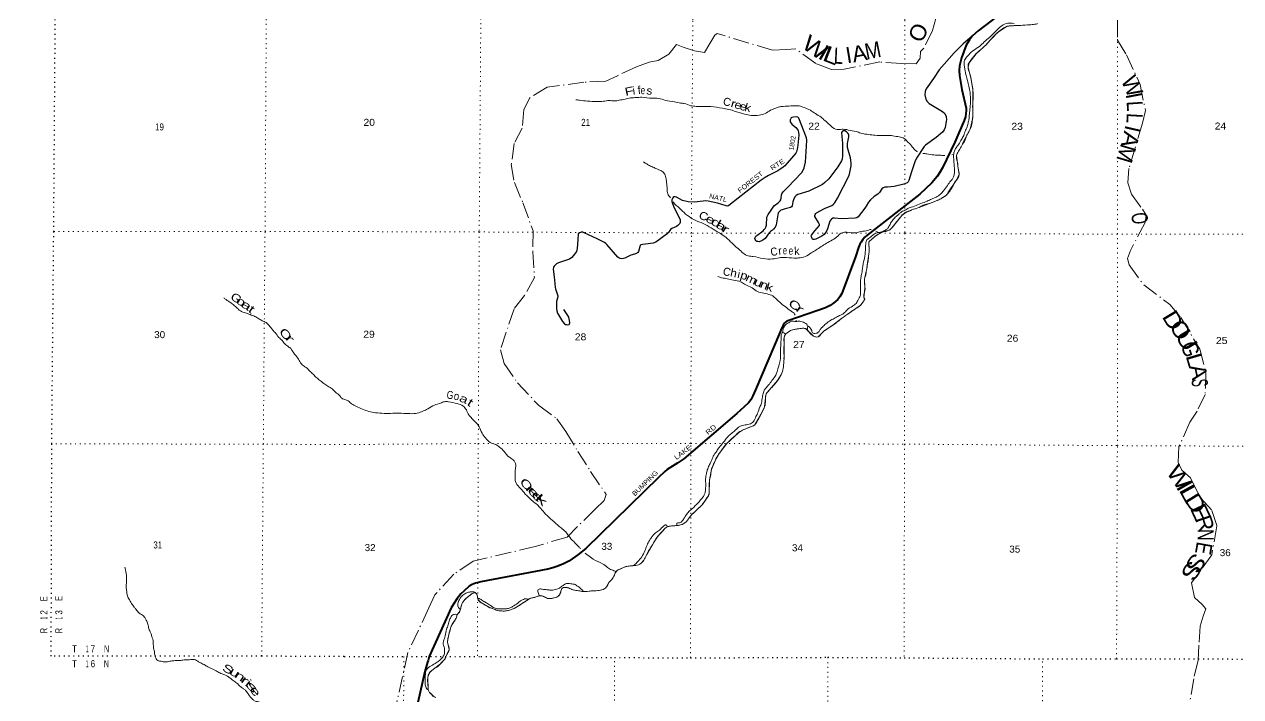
# Model space of a CAD drawing. Header units: feet. Extents: x -252658 to 9, y -366365 to -181930.
# Drawn here: x -70742 to -40356, y -216594 to -199796 of the extents above; entities that cross this region are included whole.
import ezdxf
from ezdxf.enums import TextEntityAlignment as Align

# ---------------------------------------------------------------- set-up
doc = ezdxf.new("R2010")
doc.units = ezdxf.units.FT
doc.header["$LTSCALE"] = 80
doc.linetypes.add('DOT_DASHED', pattern=[7.7, 5, -1.2, 0.3, -1.2])
doc.linetypes.add('DOTTED', pattern=[1.5, 0.3, -1.2])
for name, color, linetype, lineweight in [('26', 7, 'Continuous', 40), ('29', 7, 'Continuous', 25), ('39', 7, 'Continuous', 13), ('44', 7, 'DOT_DASHED', 13), ('6', 7, 'DOTTED', 25), ('7', 7, 'DOTTED', 13)]:
    doc.layers.add(name, color=color, linetype=linetype, lineweight=lineweight)
for name, color, linetype in [('27', 7, 'Continuous'), ('30', 7, 'Continuous'), ('41', 7, 'Continuous')]:
    doc.layers.add(name, color=color, linetype=linetype)

msp = doc.modelspace()

# ---------------------------------------------------------------- linework, layer by layer
at = {"layer": '26'}
for points in [[(-45302.83, -198717.65), (-46915.79, -199959), (-47057.26, -200083.8), (-47133.77, -200185.83), (-47216.6, -200316.7), (-47333.63, -200634.19), (-47377.9, -200835.8), (-47386.62, -200953.58), (-47378.79, -201078.41), (-47321.28, -201422.29), (-47217.86, -201890.89), (-47214.42, -201954.71), (-47219.87, -202027.78), (-47234.03, -202107.39), (-47262.72, -202202.43), (-47492.87, -202740.83), (-47801.87, -203382.25), (-47862.05, -203484.07), (-47941.38, -203595.99), (-48069.52, -203753.11), (-48367.41, -204040.1), (-49683.02, -205063.88), (-49741.59, -205117.39), (-49792.01, -205170.75), (-49839.96, -205238.36), (-49866.12, -205286.35), (-49900.82, -205372.45), (-49977.66, -205607.53), (-50320.61, -206519.77), (-50367.47, -206602.04), (-50418.7, -206670.27), (-50516.44, -206756.59), (-50609.43, -206824.04), (-50657.38, -206850.21), (-50725.6, -206880.88), (-51403.04, -207111.65)], [(-51403.04, -207111.65), (-51690.6, -207216.64), (-51725.47, -207238.45), (-51752.72, -207261.35), (-51787.59, -207309.34), (-51835.55, -207414.03), (-51859.72, -207476.07), (-52473.48, -208928.57), (-52543.98, -209078.22), (-52594.54, -209179.67), (-52652.97, -209257.07), (-52759.63, -209356.31), (-52938.74, -209516.84), (-54266.86, -210652.51), (-54420.76, -210755.49), (-54618.84, -210875.07), (-54686.69, -210921.26), (-54745.58, -210969.35), (-54898.56, -211119.87), (-56718.15, -212892.01), (-56916.61, -213052.21), (-56968.92, -213091.47), (-57138.95, -213204.89), (-57289.36, -213281.22), (-57438.19, -213341.14), (-57537.85, -213377.19), (-57661.28, -213407.11), (-59338.35, -213721.81), (-59469.75, -213759.92), (-59551.96, -213791.6), (-59630.44, -213835.22), (-59765.43, -213954.43), (-59835.34, -214022.8), (-59930.54, -214139.11), (-60079.69, -214376.09), (-60626.64, -215589.46), (-60657.11, -215686.99), (-60670.19, -215730.61), (-60735.93, -215969.25), (-61439.63, -219066.11)]]:
    msp.add_lwpolyline(points, dxfattribs=at)
at = {"layer": '29'}
for points in [[(-47057.26, -200083.8), (-47289.48, -200286.96), (-47511.18, -200512.44), (-47886.14, -200935.65), (-48031.61, -201147.53), (-48216.91, -201409.06), (-48220.18, -201427.4), (-48238.06, -201472.58), (-48248.64, -201553.74), (-48220.43, -201666.65), (-48188.7, -201723.11), (-48139.71, -201777.31), (-47802.73, -201978.31), (-47747.91, -202026.57), (-47716.55, -202095.34), (-47709.12, -202185.36), (-47710.88, -202218.89), (-47725.44, -202275.99), (-47737.33, -202372.38), (-47762.01, -202432.36), (-47804.87, -202488.31), (-47961.05, -202619.81), (-48225.73, -202811.69), (-48262.91, -202850.74), (-48458.46, -203136.33), (-48497.07, -203228.7), (-48583.17, -203483.14), (-48646.69, -203701.58), (-48662.99, -203729.13), (-48691.2, -203757.36), (-48772.19, -203791.11), (-49013.2, -203845.75), (-49179.58, -203866.71)], [(-52085.34, -204442.15), (-52037.16, -204363.98), (-51998.89, -204323.71), (-51907.3, -204252.39), (-51861.36, -204203.73), (-51847.26, -204179.03), (-51835.48, -204140.42), (-51830.51, -204058.18), (-51821.68, -204028.07), (-51788.19, -203980.55), (-51679.18, -203876.41), (-51316.96, -203499.29), (-51283.05, -203441.56), (-51258.36, -203381.57), (-51228.79, -203240.85), (-51200.37, -202839.45), (-51194.89, -202693.48), (-51205.01, -202628.59), (-51391.31, -202139.44), (-51415.29, -202118.32), (-51447.02, -202107.73), (-51530.96, -202112.42), (-51565.15, -202123.61), (-51584.55, -202135.96), (-51595.13, -202151.84), (-51612.18, -202186.18), (-51614.52, -202206.53), (-51607.47, -202233), (-51567.79, -202288.87), (-51471.09, -202373.84), (-51422.03, -202434.4), (-51413.52, -202455.3), (-51404.71, -202492.35), (-51398.13, -202567.08), (-51419.69, -202812.58), (-51435.56, -202918.44), (-51452.73, -202978.35), (-51472.59, -203015.47), (-51575.31, -203136.17), (-51740.46, -203327.84), (-51783.78, -203367.46), (-51840.2, -203406.27), (-51922.56, -203453.14), (-52152.62, -203574.11), (-52235.16, -203619.74), (-52336.59, -203691.37), (-53100.62, -204292.74), (-53152, -204329), (-53187.26, -204336.05), (-53213.31, -204332.15), (-53426.41, -204268.51), (-53656.26, -204216.08), (-53719.74, -204209.02), (-53787.77, -204215.93), (-54000.29, -204240.64), (-54160.53, -204230.19), (-54299.78, -204198.51), (-54453.21, -204113.75), (-54484.36, -204102.92), (-54523.74, -204110.22), (-54542.8, -204128.64), (-54566.05, -204180.79), (-54568.32, -204222.85), (-54520.57, -204365.72)], [(-50934.7, -204889.8), (-50879.87, -204825.39), (-50873.99, -204812.42), (-50875.75, -204794.78), (-50898.66, -204748.96), (-50990.27, -204595.76), (-50995.65, -204570.71), (-50988.6, -204544.24), (-50972.73, -204521.31), (-50952.81, -204505.65), (-50750.99, -204398.55), (-50567.2, -204321.94), (-50537.29, -204299.56), (-50509.9, -204273.42), (-50485.22, -204238.14), (-50426.68, -204139.65), (-50139.64, -203574.76), (-50118.29, -203499.14), (-50084.98, -203333.05), (-50084.98, -203276.59), (-50092.03, -203188.38), (-50104.39, -203129.78), (-50176.38, -202876.3), (-50178.72, -202771.88), (-50144.01, -202603.44), (-50148.46, -202549.7), (-50166.09, -202517.94), (-50202.05, -202478.57), (-50247.19, -202457.96), (-50282.46, -202454.43), (-50303.91, -202465.85), (-50324.77, -202500.3), (-50320.03, -202598.27), (-50302.71, -202767.05), (-50301.74, -203082.3), (-50310.67, -203163.68), (-50331.82, -203209.55), (-50422.12, -203352.57), (-50642.14, -203654.16), (-50742.64, -203750.04), (-50806.11, -203797.06), (-51142.25, -203962.26), (-51416.16, -204051.12), (-51458.48, -204072.29), (-51484.58, -204096.55), (-51518.43, -204153.45), (-51544.76, -204230.68), (-51564.27, -204329.88), (-51579.26, -204355.46), (-51603.06, -204372.86), (-51735.69, -204408.13), (-51811.99, -204429.56), (-51840.2, -204440.15), (-51860.52, -204455.5), (-51896.63, -204491.31), (-51907.2, -204508.96), (-51920.11, -204553.5), (-51958.1, -204802.23), (-51968.92, -204833.59), (-51988.31, -204865.35), (-52025.34, -204916.51), (-52050.32, -204938.16), (-52102.92, -204974.74), (-52131.42, -205003.89), (-52237.71, -205143.75), (-52289.81, -205188.22), (-52330.36, -205209.39), (-52385.02, -205227.03), (-52417.1, -205224.89), (-52441.44, -205219.97), (-52459.07, -205205.86), (-52482.24, -205168.24), (-52489.05, -205145.87), (-52481.99, -205122.94), (-52467.89, -205092.94), (-52446.68, -205072.09), (-52286.72, -204954.68), (-52256.31, -204925.33), (-52233.39, -204897.11), (-52217.52, -204861.82), (-52204.41, -204812.66), (-52191.23, -204613.96), (-52180.49, -204581.29), (-52162.86, -204551.3), (-52085.34, -204442.15)], [(-49179.58, -203866.71), (-49246.6, -203864.99), (-49285.9, -203880.1), (-49317.13, -203903.8), (-49381.83, -203997.93), (-49408.81, -204034.36), (-49517.59, -204103.46), (-49602.76, -204179.03), (-49655.9, -204243.11), (-49708.55, -204337.82), (-49748.28, -204389.08), (-49911.31, -204604.23), (-49948.34, -204627.17), (-49988.36, -204636.48), (-50324.86, -204656.35), (-50500.2, -204635.99), (-50524.01, -204636.87), (-50544.77, -204642.86), (-50581.31, -204664.22), (-50598.06, -204682.74), (-50617.93, -204712.66), (-50681.09, -204909.02), (-50698.56, -204949.15), (-50722.36, -204985.32), (-50764.68, -205045.31), (-50793.77, -205072.65), (-50832.24, -205100.78), (-50968.32, -205167.92), (-51001.5, -205173.96), (-51031.8, -205169.69), (-51048.54, -205159.99), (-51058.25, -205148.52), (-51079.4, -205109.7), (-51082.93, -205088.53), (-51073.83, -205067.07), (-50992.04, -204957.17), (-50934.7, -204889.8)], [(-54520.57, -204365.72), (-54362.41, -204673.92), (-54356.24, -204704.8), (-54360.62, -204750.29), (-54368.57, -204768.31), (-54384.45, -204789.48), (-54417.07, -204822.12), (-54448.2, -204846.09), (-54563.41, -204901.52), (-54597.55, -204925.43), (-54648.04, -204996.79), (-54687.28, -205031.26), (-54968.93, -205234.97), (-55004.2, -205254.38), (-55033.19, -205263.91), (-55225.63, -205284.73), (-55303.05, -205294.07), (-55338.31, -205304.66), (-55354.3, -205322.03), (-55402.75, -205474.32), (-55417.65, -205496.97), (-55430, -205509.32), (-55445.86, -205521.67), (-55471.74, -205534.1), (-55553.42, -205551.66), (-55592.31, -205565.43), (-55741.53, -205636.74), (-55770.29, -205646.94), (-55812.6, -205652.23), (-55853.15, -205648.7), (-55889.54, -205631.75), (-55912.22, -205612.54), (-56187.27, -205300.25), (-56215.48, -205272.02), (-56249.58, -205245.87), (-56428.29, -205158.35), (-56756.77, -205002.08), (-56788.51, -204991.5), (-56833.78, -204987.02), (-56876.67, -205002.08), (-56906.48, -205028.71), (-56912.95, -205183.27), (-56928.36, -205396.01), (-56950.72, -205474.92), (-56996.73, -205542.14), (-57063.56, -205619.59), (-57124.77, -205665.79), (-57396.8, -205758.98), (-57446.17, -205783.68), (-57506.12, -205840.13), (-57523.75, -205861.31), (-57534.9, -205910.07), (-57509.96, -206102.99), (-57490.61, -206269.78), (-57484.96, -206372.95), (-57476.78, -206406.41), (-57419.13, -206555.37), (-57417.08, -206580.26), (-57417.96, -206605.84), (-57447.73, -206717.83), (-57449.7, -206796.39), (-57451.45, -206893.43), (-57440.88, -206956.94), (-57420.37, -207009.15), (-57299.61, -207216.76), (-57250.45, -207281.58), (-57226.65, -207294.81), (-57198.85, -207297.74), (-57161.42, -207300.1), (-57134.72, -207292.14), (-57122.63, -207275.4), (-57115.58, -207254.23), (-57119.18, -207195.86), (-57142.02, -207116.61), (-57167.21, -207071.06), (-57266.92, -206923.82)]]:
    msp.add_lwpolyline(points, dxfattribs=at)
at = {"layer": '39'}
for p, q in [((-47575.84, -203057.61), (-47525.73, -203051.59)), ((-49473.13, -204961.65), (-49405.69, -204999.33)), ((-51461.75, -207184.62), (-51457.35, -207219.43))]:
    msp.add_line(p, q, dxfattribs=at)
for points in [[(-71920.61, -199846.09), (-71897.04, -199843.6), (-71808.47, -199822.22), (-71735.85, -199786.63), (-71651.28, -199763.21), (-71573.1, -199781.98), (-71474.76, -199790.87), (-71364.01, -199759.62), (-71303.59, -199742.03), (-71267.07, -199700.09), (-71258.07, -199589.51), (-71245.4, -199519.2), (-71212.82, -199469.17), (-71148.02, -199409.37), (-71105.32, -199349.37), (-71076.6, -199281.21), (-71041.63, -199186.94), (-70964.48, -199093.04), (-70895.94, -199065.45), (-70814.63, -198955.49), (-70759.17, -198815.12), (-70696.01, -198713.05), (-70624.94, -198625.13), (-70521.37, -198497.24), (-70450.32, -198411.33), (-70347.45, -198361.91), (-70222.32, -198294.57), (-70163.72, -198254.83), (-70138.47, -198200.53)], [(-51765.51, -207698.95), (-51761.62, -207616.51), (-51733.61, -207552.12), (-51653.41, -207477.61), (-51553.09, -207427.2), (-51396.51, -207402.83), (-51300.15, -207390.63), (-51213.79, -207404.57), (-51153.46, -207464.8), (-51056.92, -207565.19), (-50980.57, -207601.26), (-50910.28, -207607.19), (-50852.13, -207554.83), (-50804.04, -207492.43), (-50729.84, -207436.02), (-50615.5, -207363.47), (-50469.09, -207258.69), (-50326.7, -207143.88), (-50144.18, -207016.93), (-49969.68, -206896.04), (-49857.36, -206817.45), (-49773.2, -206706.74), (-49749.17, -206666.5), (-49767.33, -206606.2), (-49749.45, -206485.54), (-49745.69, -206320.66), (-49755.93, -206189.99), (-49722.02, -206049.19), (-49698.16, -205900.37), (-49668.28, -205743.5), (-49654.43, -205612.79), (-49640.57, -205484.09), (-49642.84, -205319.22), (-49634.96, -205222.7), (-49578.81, -205176.37), (-49502.62, -205105.88), (-49404.34, -205037.38), (-49302, -204990.98), (-49193.63, -204960.66), (-49093.31, -204906.22), (-49029.18, -204829.72), (-48924.97, -204700.89), (-48832.79, -204582.12), (-48736.54, -204501.55), (-48592.07, -204439.01), (-48529.86, -204414.79), (-48389.37, -204370.34), (-48289.06, -204315.91), (-48174.67, -204281.55), (-48040.21, -204237.12), (-47893.72, -204178.59), (-47801.44, -204126.18), (-47715.19, -204069.75), (-47667.08, -204015.39), (-47572.91, -203886.57), (-47510.85, -203769.86), (-47440.73, -203669.23), (-47404.67, -203612.88), (-47390.79, -203504.28), (-47415.06, -203391.72), (-47431.34, -203248.99), (-47457.63, -203126.39), (-47439.72, -203025.83), (-47369.62, -202913.13), (-47305.55, -202794.41), (-47235.45, -202681.71), (-47211.49, -202597.22), (-47147.41, -202482.52), (-47071.42, -202283.36), (-47057.52, -202182.81), (-47043.72, -202021.94), (-47052.02, -201847.02), (-47040.23, -201678.11), (-47042.52, -201497.16), (-47062.89, -201314.23), (-47097.32, -201119.25), (-47133.65, -201000.67), (-47165.97, -200874.05), (-47160.07, -200795.63), (-47095.99, -200688.97), (-46961.71, -200525.91), (-46809.31, -200394.99), (-46630.89, -200211.76), (-46462.51, -200032.56), (-46332.16, -199927.81), (-46207.79, -199853.24), (-46071.28, -199830.92), (-45848.42, -199822.54), (-45629.58, -199808.14), (-45497.08, -199795.88), (-45434.86, -199779.7)], [(-51175.48, -207327.41), (-51149.63, -207342.15), (-51103.37, -207394.35), (-51073.17, -207448.6), (-51061.06, -207488.79), (-51038.93, -207514.89), (-50994.75, -207518.85), (-50936.54, -207508.71), (-50898.43, -207482.52), (-50860.37, -207424.15), (-50806.26, -207359.73), (-50718.03, -207279.17), (-50593.68, -207190.52), (-50483.34, -207128.03), (-50377.01, -207071.57), (-50274.69, -207019.14), (-50190.5, -206930.55), (-50052.09, -206839.86), (-49963.86, -206767.35), (-49905.79, -206666.73), (-49863.75, -206584.23), (-49849.87, -206471.62), (-49854.08, -206344.95), (-49852.32, -206186.11), (-49834.42, -206075.5), (-49808.52, -205946.78), (-49774.72, -205729.58), (-49738.87, -205540.53), (-49731.04, -205411.84), (-49723.2, -205287.17), (-49715.28, -205220.81), (-49693.25, -205180.56), (-49607.01, -205114.08), (-49536.83, -205053.66), (-49438.52, -205007.27), (-49326.11, -204982.97), (-49223.79, -204930.54), (-49167.63, -204890.25), (-49141.6, -204847.98), (-49087.55, -204741.34), (-49019.41, -204654.78), (-48947.24, -204582.29), (-48885.08, -204531.93), (-48832.94, -204483.6), (-48768.74, -204455.36), (-48674.45, -204400.93), (-48505.88, -204340.36), (-48347.36, -204275.78), (-48186.82, -204213.21), (-48078.47, -204162.78), (-47964.1, -204112.35), (-47851.78, -204035.78), (-47777.61, -203955.24), (-47683.45, -203820.39), (-47595.28, -203707.66), (-47543.18, -203639.22), (-47519.18, -203578.87), (-47507.26, -203496.41), (-47509.44, -203383.82), (-47519.69, -203251.14), (-47525.86, -203154.64), (-47527.98, -203084.27), (-47512.07, -202985.72), (-47480.07, -202901.23), (-47419.96, -202820.72), (-47349.87, -202701.98), (-47287.78, -202601.36), (-47239.79, -202472.61), (-47187.77, -202355.91), (-47159.84, -202239.26), (-47139.9, -202150.76), (-47134.04, -202042.18), (-47124.13, -201961.74), (-47114.25, -201859.18), (-47104.42, -201720.43), (-47116.81, -201499.28), (-47145.17, -201342.5), (-47183.54, -201201.81), (-47240.15, -200950.57), (-47258.37, -200852.07), (-47266.55, -200759.6), (-47252.6, -200693.23), (-47182.47, -200594.6), (-47050.16, -200459.69), (-46879.66, -200346.84), (-46761.37, -200236.08), (-46631.04, -200121.28), (-46468.64, -199964.21), (-46348.34, -199849.42), (-46217.94, -199778.86), (-46015.15, -199774.53)], [(-56965.29, -201678.88), (-56876.92, -201692.82), (-56672.08, -201714.63), (-56433.12, -201726.33), (-56274.5, -201720.07), (-56202.24, -201705.88), (-56133.99, -201697.74), (-55999.44, -201711.61), (-55878.99, -201691.33), (-55730.45, -201666.98), (-55597.97, -201636.62), (-55457.44, -201626.36), (-55318.9, -201618.11), (-55059.84, -201643.86), (-54897.2, -201645.62), (-54726.45, -201695.63), (-54503.52, -201733.5), (-54346.85, -201767.45), (-54256.48, -201773.35), (-54091.75, -201829.4), (-53959.2, -201845.28), (-53748.37, -201846.98), (-53593.76, -201846.75), (-53300.54, -201892.56), (-53145.88, -201920.47), (-52981.16, -201970.49), (-52856.61, -202006.5), (-52748.14, -202038.5), (-52583.44, -202070.43), (-52382.66, -202066.11), (-52238.15, -202025.68), (-52101.74, -201945.05), (-51993.38, -201898.64), (-51881, -201860.27), (-51784.64, -201846.06), (-51597.92, -201835.72), (-51387.1, -201835.41), (-51262.55, -201873.42), (-51105.82, -201943.56), (-50979.19, -202027.82), (-50838.5, -202118.09), (-50741.99, -202200.38), (-50619.34, -202308.77), (-50476.62, -202415.12), (-50313.57, -202419.73), (-50195.93, -202428.13), (-50162.32, -202436.54), (-49964.51, -202474.67), (-49845.98, -202514.71), (-49647.14, -202550.6), (-49494.51, -202568.47), (-49257.57, -202574.14), (-49082.88, -202577.9), (-48918.19, -202601.79), (-48791.65, -202633.77), (-48679.06, -202728.1), (-48600.63, -202802.37), (-48518.14, -202908.81), (-48465.86, -202956.99), (-48428.89, -202981.3)], [(-55278.24, -203232.57), (-55215.94, -203270.68), (-55125.5, -203324.84), (-55010.97, -203376.94), (-54922.56, -203417.02), (-54816.06, -203467.13), (-54743.66, -203541.41), (-54711.36, -203653.96), (-54697.15, -203750.45), (-54684.86, -203911.28), (-54670.62, -204027.87), (-54596.99, -204133.32)], [(-48294.46, -203019.95), (-48198.69, -203035.01), (-48021.96, -203058.87), (-47843.24, -203068.65), (-47746.15, -203073.15)], [(-54532.7, -204230.58), (-54496.14, -204283), (-54412.11, -204354.47), (-54262.28, -204501.77), (-54089.4, -204630.19), (-53948.73, -204708.39), (-53836.22, -204746.43), (-53633.26, -204852.69), (-53440.32, -204969.02), (-53319.73, -205043.23), (-53174.99, -205155.61), (-53024.17, -205300.15), (-52903.54, -205404.52), (-52786.91, -205510.91), (-52656.29, -205583.09), (-52531.78, -205596.98), (-52288.74, -205648.9), (-52051.79, -205658.59), (-51881.17, -205628.18), (-51766.73, -205617.96), (-51511.7, -205637.68), (-51401.27, -205633.49), (-51234.66, -205601.08), (-51082.21, -205508.36), (-50967.87, -205435.81), (-50835.48, -205351.16), (-50703.09, -205266.52), (-50422.26, -205087.15), (-50360.11, -205028.75), (-50253.75, -204988.38), (-50020.81, -205008.14), (-49832.12, -204973.68), (-49675.55, -204943.28), (-49595.27, -204921.05), (-49584.66, -204920.18)], [(-53416.49, -206094.93), (-53322.06, -206126.96), (-53181.47, -206154.9), (-53028.82, -206186.84), (-52852.06, -206228.8), (-52749.56, -206288.96), (-52562.68, -206383.18), (-52426, -206475.47), (-52355.69, -206497.48), (-52180.94, -206533.41), (-52046.34, -206583.47), (-51903.58, -206709.93), (-51774.91, -206818.31), (-51632.17, -206928.68), (-51557.8, -206982.86), (-51513.57, -207014.96), (-51487.59, -207066.47)], [(-65755.64, -206630.22), (-65703.77, -206670.9), (-65643.91, -206715.68), (-65568, -206764.61), (-65490.2, -206825.64), (-65440.36, -206868.31), (-65402.53, -206906.87), (-65344.72, -206957.66), (-65280.68, -206984.36), (-65226.59, -207000.92), (-65102.47, -207048.26), (-64982.34, -207093.55), (-64884.44, -207152.73), (-64798.49, -207201.75), (-64704.48, -207246.82), (-64642.71, -207303.68), (-64573.1, -207382.75), (-64533.42, -207439.42), (-64477.69, -207498.24), (-64380.35, -207621.81), (-64298.67, -207698.96), (-64213.23, -207806.33), (-64161.31, -207840.97), (-64087.49, -207897.94), (-64043.83, -207958.67), (-63932.64, -208106.5), (-63855.32, -208223.86), (-63819.68, -208282.51), (-63731.89, -208349.65), (-63614.28, -208453.27), (-63528.65, -208538.51), (-63433.04, -208629.86), (-63347.29, -208701.01), (-63231.57, -208790.53), (-63131.69, -208853.76), (-63027.88, -208927.07), (-62960.19, -208996.06), (-62894.29, -209040.89), (-62832.7, -209117.87), (-62790.84, -209154.44), (-62736.73, -209168.99), (-62733.49, -209170.65)], [(-51791.93, -207490.95), (-51793.98, -207461.74), (-51774.04, -207377.26), (-51723.96, -207300.78), (-51647.74, -207250.4), (-51575.51, -207214.1), (-51471.09, -207219.98), (-51372.71, -207213.8), (-51250.17, -207253.83), (-51197.91, -207287.93), (-51173.74, -207334.14), (-51173.68, -207372.34), (-51190.91, -207424.36)], [(-54442.89, -212319.46), (-54442.9, -212313.31), (-54440.97, -212263.04), (-54378.74, -212248.87), (-54304.53, -212200.5), (-54252.44, -212126.03), (-54208.37, -212053.58), (-54140.23, -211971.05), (-54062.03, -211904.58), (-53979.83, -211822.02), (-53907.66, -211751.54), (-53827.5, -211650.89), (-53765.38, -211572.38), (-53735.37, -211499.96), (-53723.48, -211401.42), (-53719.63, -211292.84), (-53721.85, -211156.12), (-53703.99, -211021.38), (-53680.04, -210928.86), (-53636.03, -210820.22), (-53581.99, -210711.56), (-53531.98, -210588.84), (-53445.84, -210458.02), (-53383.74, -210367.45), (-53281.53, -210246.66), (-53171.32, -210101.73), (-53073.06, -210017.14), (-52980.82, -209936.58), (-52870.53, -209843.92), (-52734.05, -209805.52), (-52603.59, -209775.16), (-52549.42, -209746.93), (-52477.32, -209626.19), (-52425.29, -209513.51), (-52367.31, -209356.6), (-52327.3, -209260.03), (-52317.37, -209187.63), (-52305.45, -209109.2), (-52293.49, -209050.87), (-52277.51, -208996.56), (-52257.52, -208938.23), (-52205.43, -208865.77), (-52129.26, -208783.22), (-52045.1, -208670.5), (-51966.97, -208557.78), (-51936.99, -208469.27), (-51861.12, -208191.69), (-51849.36, -208002.68), (-51847.62, -207835.79), (-51841.77, -207723.19), (-51835.86, -207650.8), (-51831.99, -207554.28), (-51822.01, -207518.08), (-51797.95, -207491.9), (-51765.81, -207501.91), (-51722.69, -207538.62)], [(-59116.1, -214371.13), (-59059.85, -214387.13), (-58951.36, -214429.19), (-58816.79, -214453.11), (-58694.32, -214448.91), (-58599.98, -214426.65), (-58419.4, -214341.94), (-58331.14, -214285.51), (-58242.89, -214223.04), (-58168.66, -214180.71), (-58114.51, -214144.44), (-58036.23, -214124.22), (-57953.94, -214101.98), (-57867.65, -214071.69), (-57777.27, -214087.64), (-57670.77, -214137.74), (-57528.22, -214131.5), (-57429.88, -214101.19), (-57367.72, -214044.8), (-57335.73, -213960.31), (-57297.7, -213879.83), (-57217.41, -213867.64), (-57149.12, -213877.59), (-57032.59, -213927.68), (-56894.01, -213947.58), (-56783.54, -213967.52), (-56582.78, -213953.15), (-56416.13, -213944.86), (-56279.65, -213912.48), (-56211.45, -213868.15), (-56129.33, -213735.33), (-56065.18, -213670.89), (-56001.1, -213556.19), (-55949.05, -213455.58), (-55858.78, -213405.18), (-55716.31, -213344.65), (-55607.91, -213328.4), (-55537.64, -213322.26), (-55437.26, -213310.05), (-55306.87, -213233.45), (-55232.75, -213122.76), (-55166.7, -212985.94), (-55082.58, -212853.11), (-54962.42, -212647.85), (-54868.23, -212535.11), (-54784.03, -212448.53), (-54733.92, -212388.13), (-54661.71, -212345.8), (-54547.28, -212327.54), (-54442.89, -212319.34), (-54352.55, -212305.13), (-54292.35, -212282.92), (-54240.19, -212250.67), (-54200.09, -212216.43), (-54109.93, -212091.64), (-54037.76, -212019.15), (-53919.47, -211904.37), (-53829.24, -211821.8), (-53767.12, -211741.28), (-53705.02, -211648.7), (-53646.93, -211560.14), (-53635.06, -211445.52), (-53631.29, -211284.66), (-53619.46, -211149.94), (-53589.55, -211013.17), (-53581.63, -210940.77), (-53521.63, -210787.88), (-53443.6, -210612.84), (-53345.44, -210465.91), (-53255.28, -210341.12), (-53159.06, -210234.41), (-53060.82, -210139.77), (-52962.57, -210051.15), (-52828.2, -209948.41), (-52701.79, -209895.95), (-52627.55, -209863.67), (-52527.21, -209825.31), (-52425.01, -209696.48), (-52310.88, -209487.21), (-52248.85, -209350.39), (-52227.03, -209181.47), (-52219.18, -209058.81), (-52147.07, -208950.12), (-52092.95, -208889.73), (-51976.69, -208762.88), (-51860.49, -208595.83), (-51816.46, -208501.26), (-51780.54, -208360.46), (-51762.8, -208149.32), (-51759.27, -207837.67), (-51765.51, -207698.95)], [(-62733.49, -209170.65), (-62654.01, -209207.1), (-62565.56, -209277.34), (-62446.99, -209345.53), (-62294.28, -209413.66), (-62133.57, -209465.7), (-61968.87, -209499.63), (-61754, -209515.39), (-61537.14, -209515.07), (-61316.27, -209514.74), (-61107.44, -209522.47), (-60924.74, -209512.14), (-60784.27, -209459.66), (-60661.87, -209405.19), (-60495.36, -209310.44), (-60342.84, -209257.94), (-60248.52, -209225.63), (-60144.11, -209225.47), (-59927.18, -209273.4), (-59782.52, -209333.5), (-59700.04, -209431.9), (-59637.61, -209554.45), (-59583.29, -209622.73), (-59486.76, -209719.1), (-59380.14, -209849.63), (-59307.6, -210012.38), (-59223.09, -210126.86), (-59102.43, -210245.31), (-58965.81, -210297.38), (-58863.3, -210365.59), (-58756.73, -210467.97), (-58621.97, -210614.54), (-58533.53, -210674.73), (-58467.06, -210809.34), (-58478.91, -210936.03), (-58482.67, -211102.92), (-58474.45, -211219.52), (-58377.86, -211356.1), (-58259.18, -211494.65), (-58122.42, -211637.2), (-58011.84, -211733.55), (-57909.3, -211817.84), (-57816.78, -211922.26), (-57684.03, -212066.82), (-57507.09, -212227.41), (-57332.17, -212375.93), (-57217.56, -212474.28), (-57147.13, -212572.7), (-57018.4, -212721.29), (-56893.71, -212849.78), (-56849.64, -212899.09)], [(-55532.71, -213321.89), (-55509.56, -213306.14), (-55415.32, -213217.53), (-55319.13, -213098.76), (-55243.06, -212951.87), (-55185.05, -212809.03), (-55127, -212692.33), (-55080.92, -212625.91), (-54974.69, -212503.1), (-54876.42, -212430.57), (-54808.25, -212364.12), (-54786.2, -212345.99), (-54744.09, -212307.72), (-54715.98, -212303.66), (-54691.86, -212321.72), (-54678.37, -212351.08)], [(-56730.44, -213010.78), (-56662.47, -213060.55), (-56529.8, -213158.88), (-56300.72, -213273.14), (-56170.06, -213367.44), (-56069.57, -213425.6), (-56011.31, -213447.63), (-55958.21, -213469.43)], [(-68230.95, -213361.37), (-68213.56, -213439.99), (-68196.24, -213526.65), (-68189.05, -213623.29), (-68187.94, -213725.91), (-68197.08, -213852.59), (-68184.03, -213967.39), (-68172.68, -214047.96), (-68131.38, -214148.92), (-68064.09, -214264.17), (-68000.61, -214355.26), (-67948.94, -214418.07), (-67883.36, -214499.11), (-67813.43, -214541.96), (-67731.75, -214619.11), (-67696.14, -214681.79), (-67652.83, -214782.76), (-67631.69, -214891.59), (-67584.49, -215006.67), (-67555.08, -215089.42), (-67522.17, -215230.54), (-67515.25, -215357.35), (-67494.08, -215464.17), (-67477.01, -215579), (-67449.51, -215649.66), (-67407.7, -215692.27), (-67321.49, -215711.11), (-67219.18, -215726.07), (-67104.55, -215710.95), (-67008, -215695.68), (-66863.32, -215688.87), (-66752.75, -215677.74), (-66670.34, -215672.41), (-66583.92, -215667.11), (-66511.56, -215661.69), (-66463.47, -215674.17), (-66361.58, -215737.41), (-66251.58, -215792.68), (-66159.68, -215849.8), (-65947.63, -215948.19), (-65861.72, -216001.23), (-65731.59, -216050.63), (-65599.69, -216128.21), (-65527.9, -216187.17), (-65432.07, -216254.39), (-65354.44, -216335.53), (-65270.58, -216392.58), (-65214.74, -216439.34), (-65133.34, -216548.68), (-65083.68, -216611.48), (-65033.9, -216662.2), (-64976.03, -216704.95), (-64921.9, -216717.48), (-64849.77, -216738.22), (-64749.59, -216767.24), (-64671.52, -216798.09), (-64617.54, -216826.72), (-64549.78, -216887.65), (-64480.41, -216994.88), (-64454.92, -217065.52), (-64419.4, -217138.26), (-64310.97, -217372.58), (-64171.04, -217450.23), (-64038.9, -217499.64), (-63904.81, -217555.11), (-63674.32, -217613.42), (-63518.03, -217657), (-63413.79, -217682.04), (-63225.66, -217760.1), (-63105.63, -217815.45), (-63005.64, -217866.6), (-62939.83, -217921.49), (-62849.91, -217974.57), (-62791.96, -218009.27), (-62757.94, -218021.94)], [(-57882, -214075.93), (-57883.72, -214065.68), (-57899.86, -214015.44), (-57914, -213965.19), (-57916.05, -213935.04), (-57883.97, -213904.83), (-57803.65, -213910.74), (-57741.39, -213916.68), (-57632.95, -213928.58), (-57542.58, -213934.48), (-57466.31, -213918.28), (-57416.14, -213898.1), (-57376.01, -213879.94), (-57329.88, -213847.7), (-57265.7, -213801.36), (-57177.41, -213763.03), (-57064.94, -213778.95), (-56982.6, -213792.9), (-56936.37, -213820.98), (-56882.1, -213857.09), (-56849.93, -213889.21), (-56809.72, -213923.33), (-56779.54, -213959.48), (-56775.37, -213967.81)], [(-60484.02, -216604.14), (-60536.27, -216578.9), (-60570.48, -216528.69), (-60630.8, -216472.48), (-60650.98, -216412.19), (-60661.21, -216285.54), (-60665.47, -216128.71), (-60639.52, -216030.15), (-60571.38, -215947.62), (-60487.15, -215885.16), (-60366.81, -215798.53), (-60324.73, -215742.17), (-60242.53, -215661.62), (-60208.5, -215595.22), (-60158.46, -215492.6), (-60128.46, -215418.16), (-60146.67, -215327.71), (-60162.83, -215263.4), (-60168.96, -215195.04), (-60147.05, -215086.44), (-60105.13, -214927.54), (-60077.16, -214832.99), (-60017.08, -214734.38), (-59967, -214657.91), (-59941.01, -214587.49), (-59931.03, -214545.26), (-59892.94, -214509.01), (-59858.89, -214454.67), (-59836.95, -214362.15), (-59792.96, -214241.45), (-59744.87, -214175.02), (-59658.65, -214098.49), (-59576.43, -214036.04), (-59526.28, -214005.81), (-59499.38, -213995.55), (-59468.05, -214001.7), (-59421.74, -214084.06), (-59413.61, -214152.41), (-59383.41, -214204.64), (-59266.82, -214284.89), (-59116.1, -214371.13)], [(-59849.22, -214418.13), (-59893.16, -214370.28), (-59909.37, -214273.79), (-59871.39, -214165.16), (-59789.23, -214058.47), (-59686.92, -214000.01), (-59600.61, -213977.77), (-59536.36, -213975.66), (-59492.18, -213981.63), (-59481.15, -213995.78)], [(-59417.18, -214137.04), (-59383.5, -214144.32), (-59285.03, -214200.47), (-59194.59, -214250.61), (-59094.1, -214312.78), (-59025.75, -214364.96), (-58933.33, -214399), (-58814.87, -214396.81), (-58724.51, -214398.69), (-58626.15, -214380.45), (-58547.9, -214344.14), (-58415.52, -214255.47), (-58345.32, -214203.09), (-58275.11, -214162.77), (-58220.92, -214146.61), (-58170.71, -214158.6), (-58153.43, -214169.87)], [(-60648.62, -216427), (-60685.14, -216396.16), (-60725.45, -216297.7), (-60729.71, -216136.85), (-60719.88, -216002.13), (-60695.91, -215921.67), (-60575.59, -215822.97), (-60451.22, -215748.39), (-60290.81, -215605.39), (-60248.78, -215518.87), (-60242.86, -215448.49), (-60244.98, -215376.11), (-60275.24, -215289.7), (-60269.33, -215213.29), (-60225.38, -215072.48), (-60193.5, -214913.59), (-60151.51, -214796.91), (-60117.57, -214676.23), (-60075.53, -214589.71), (-60041.46, -214553.46), (-59999.32, -214537.32), (-59925.6, -214537.21)]]:
    msp.add_spline(points, degree=3, dxfattribs=at)
at = {"layer": '44'}
for points in [[(-47967.69, -199650.16), (-48051.67, -199953.49), (-48269.01, -200388.96), (-48355.89, -200473.04), (-48362.8, -200643.97), (-48462.03, -200784.31), (-48823.83, -200776.6), (-49370.41, -200735.86), (-50261.87, -200914.77), (-50577.54, -200927.39), (-50970.75, -200772.7), (-51467.44, -200412.37), (-51712.75, -200425.32), (-52052.57, -200441.85), (-53433.47, -200025.13), (-53495.99, -200065.07), (-53617.7, -200277.71), (-53753.53, -200498.34), (-54000.6, -200460.99), (-54281.53, -200363.14), (-54452.08, -200302.01), (-54638.24, -200538.49), (-54910.47, -200702.17), (-55131.81, -200743.38), (-55450.03, -200858.57), (-55923.57, -201079.64), (-56213.77, -201219.1), (-56762.69, -201242.71), (-57682.01, -201367.18), (-58113.56, -201630.69), (-58261.82, -201923.66), (-58304.42, -202388.1), (-58505.42, -202771.35), (-58576.47, -203295.99), (-58500.42, -203750.92), (-58285.91, -204254.76), (-58034.24, -204957.91), (-58040.93, -205476.82), (-58000.04, -206122.66), (-58245.59, -206570.07), (-58508.65, -206904.76), (-58847.62, -207926.99), (-58758.94, -208271.35), (-58421.68, -208751.62), (-57895.89, -209315.24), (-57439.28, -209649.23), (-57211.75, -209966.07), (-56912.79, -210466.28), (-56595.74, -210966.58), (-56206.7, -211539.61), (-56253.72, -211692.26), (-56484.02, -211910.44), (-57185.17, -212607.16), (-57984.46, -212844.83), (-59528.19, -213207.78), (-60016.37, -213537.4), (-60483.37, -214048.15), (-60637.85, -214377.3), (-61158.21, -215489.21), (-61666.48, -217765.77)], [(-45442.59, -199786.37), (-45536.98, -199799.9), (-46185.89, -199846.34), (-46431.93, -200003.86), (-46780.91, -200366.22), (-46966.84, -200531), (-47140.85, -200756.03), (-47166.28, -200872.62), (-47093.7, -201134.26), (-47047.85, -201435.11), (-47051.28, -201828.06), (-47051.31, -202122.51), (-47117.41, -202417.51), (-47454.26, -203065.14), (-47414.13, -203397.97), (-47387.97, -203543.78), (-47445.43, -203676.07), (-47700.01, -204055.53), (-47820.78, -204137.82), (-47996.44, -204221.59), (-48722.59, -204494.82), (-48822.32, -204569.62), (-49055.32, -204861.81), (-49121.07, -204929.16), (-49304.7, -204991.99), (-49413.16, -205042.52), (-49486.89, -205092.82), (-49582.92, -205179.85), (-49628.63, -205213.87), (-49641.33, -205236.42), (-49639.7, -205474.53), (-49708.39, -205962.96), (-49751.94, -206164.47), (-49745.92, -206373.22), (-49762.6, -206572.15), (-49766.8, -206613.82), (-49750.2, -206668.96), (-49797.08, -206744.07), (-49860.53, -206819.73), (-50321.13, -207139.99), (-50544.47, -207313.95), (-50758.43, -207455.71), (-50912.02, -207608.05), (-50947.51, -207610.86), (-51025.35, -207585.44), (-51226.89, -207396.7), (-51270.59, -207388.39), (-51364.76, -207398.51), (-51543.52, -207425.42), (-51600.72, -207444.58), (-51662.27, -207483.71), (-51716.1, -207530.6), (-51748.73, -207576.19), (-51763.55, -207634.42), (-51765.88, -208213.96), (-51780.17, -208357.61), (-51805.46, -208468.59), (-51841.74, -208561.26), (-51922.78, -208694.39), (-52199.18, -209013.77), (-52219.73, -209061.15), (-52225.23, -209127.22), (-52248.49, -209349.08), (-52340.6, -209544.35), (-52493.33, -209799.67), (-52538.06, -209830.75), (-52803.58, -209937.38), (-52903.51, -209998.73), (-53191.46, -210267.55), (-53383.04, -210519.06), (-53469.75, -210664.45), (-53574.63, -210919.06), (-53623.26, -211180.66), (-53636.81, -211531.42), (-53654.47, -211573.3), (-53803.83, -211792.69), (-54099.31, -212080.78), (-54198.18, -212214.33), (-54242.7, -212252.48), (-54312.21, -212292.12), (-54382.9, -212311.07), (-54600.76, -212333.96), (-54677.59, -212350.7), (-54731.27, -212385.46), (-54912.76, -212583.94), (-54995.19, -212700.74), (-55266.3, -213180.64)], [(-43431.07, -199718.4), (-43430.09, -200191.36), (-43206.08, -200559.23), (-42870.17, -201298.96), (-42734.8, -201947.26), (-42808.83, -202268.74), (-43146.33, -203395.57), (-43178.37, -203759.49), (-43085.33, -204039.5), (-42809.83, -204410.88), (-42718.13, -204560.14), (-42741.23, -204751.12), (-43112.68, -205445.34), (-43184.09, -205648.17), (-43140.69, -205809.28), (-42777.4, -206307.78), (-42124.58, -206795.54), (-41848.85, -207122.67), (-41376.49, -207911.31), (-41226.72, -208495.31), (-41241.61, -209042.34), (-41442.78, -209459.78), (-41625.12, -209736.51), (-41897.64, -210344.7), (-41919.78, -210740.84), (-41822.27, -210932.38), (-41606.18, -211130.49), (-41494.85, -211370.37), (-41351.46, -211632.51), (-41075.63, -211939.52), (-40948.98, -212328.31), (-41079.36, -213051.81), (-41350.7, -213432.72), (-41585.52, -213749.43), (-41506.99, -214113.86), (-41318.93, -214289.72), (-41227.02, -214398.76), (-41296.34, -214585.5), (-41367.96, -214830.56), (-41400.59, -215311.13), (-41420.65, -215693.2), (-41529.53, -216145.27), (-41620.73, -216677.86)], [(-55266.3, -213180.64), (-55339.43, -213264.42), (-55401.84, -213300.67), (-55464.43, -213314.05), (-55662.59, -213334.53), (-55755.6, -213357.17), (-55926.01, -213434.71), (-55964.55, -213480.16), (-56055.49, -213654.53), (-56136.31, -213744.32), (-56214.19, -213871.02), (-56264.18, -213906.13), (-56345.08, -213933.14), (-56404.94, -213943.97), (-56606.89, -213954.88), (-56777.89, -213967.62), (-57037.77, -213926.64), (-57138.56, -213881.01), (-57205.73, -213868.52), (-57273.01, -213866.7), (-57312.31, -213895.81), (-57370.22, -214049.51), (-57391.25, -214075.36), (-57436.36, -214104.39), (-57479.36, -214120.43), (-57580.87, -214139.58), (-57664.48, -214138.88), (-57784.77, -214085.21), (-57838.74, -214070.63), (-57898.48, -214081.55), (-57952.56, -214101.6), (-58114.8, -214144.53), (-58395.26, -214327.14), (-58507.27, -214388.41), (-58625.13, -214434.88), (-58748.49, -214453.91), (-58916.79, -214438.66), (-59119.9, -214368.96), (-59344.35, -214235.35), (-59400.04, -214184.71), (-59426.19, -214069.21), (-59452.84, -214015.95), (-59483.56, -213995.02), (-59561.05, -214025.82), (-59725.49, -214157.08), (-59786.98, -214231.46), (-59813.45, -214285.89), (-59861.05, -214460.17), (-59931.22, -214545.7), (-59955.82, -214633.89), (-60075.86, -214830.05), (-60125.17, -215002.57), (-60165.31, -215169.82), (-60165.31, -215169.82), (-60167.95, -215236.35), (-60128.37, -215414.45), (-60166.49, -215509.19), (-60244.91, -215665.63), (-60345.54, -215773.29), (-60591.12, -215964.48), (-60640.94, -216032.88), (-60664.07, -216106.58), (-60649.68, -216421.82), (-60617.66, -216488.32), (-60522.41, -216585.59), (-60458.82, -216618.26)]]:
    msp.add_lwpolyline(points, dxfattribs=at)
at = {"layer": '6'}
for points in [[(-62751.16, -215593.37), (-64813.56, -215583.64), (-70070.24, -215583.02), (-70055.95, -210275.47), (-70007.59, -204976.26), (-69969.04, -199650.81), (-69930.72, -194351.52), (-69898.36, -189044.13), (-69866.03, -183740.76), (-69849.21, -183201.48)], [(-62751.16, -215593.37), (-59335.35, -215591.37), (-55997.9, -215617.07), (-54100.42, -215624.29), (-50668.94, -215611.12), (-48765.43, -215622.35), (-45303.77, -215651.35), (-43456.5, -215650.6), (-40051.09, -215653.55), (-38175.7, -215664.83), (-34794.37, -215679.88), (-32870.8, -215681.02), (-31986.5, -215691.59)]]:
    msp.add_lwpolyline(points, dxfattribs=at)
at = {"layer": '7'}
for points in [[(-64813.56, -215583.64), (-64771.24, -210286.39), (-64728.75, -204969.02), (-64698.44, -199667.65), (-64659.96, -194350.25), (-64631.62, -189042.82), (-64611.38, -183743.37), (-64600.79, -183216.97)], [(-59246.93, -183231.52), (-59254.04, -183759.61), (-59288.03, -189021.46), (-59317.9, -194343.62), (-59337.77, -199647.67), (-59377.66, -204983.92), (-59401.57, -210269.88), (-59423.41, -215594.04)], [(-54100.42, -215624.29), (-54092.68, -210267.98), (-54078.77, -205010.18), (-54042.87, -199686), (-54039.04, -194404.09), (-54025.3, -189033.7), (-53949.15, -183767.77), (-53943.9, -183244.7)], [(-48657.14, -183256.61), (-48664.31, -183796.06), (-48718.36, -189067.99), (-48738.2, -194388.13), (-48746.02, -199694.17), (-48745.78, -205016.29), (-48753.65, -210284.13), (-48765.43, -215622.35)], [(-43433.87, -202900.28), (-43430.09, -200191.36), (-43431.07, -199718.4), (-43430.09, -199066.61), (-43397.16, -194404.27), (-43365.23, -189110.26), (-43327.3, -183806.18), (-43330.18, -183267.37)], [(-43456.5, -215650.6), (-43436.67, -210322.42), (-43436.85, -205040.52), (-43434.29, -203203.65)], [(-70007.59, -204976.26), (-64728.75, -204969.02), (-62721.94, -204973.92)], [(-31361.03, -205059.04), (-32857.21, -205048.83), (-38142.03, -205034.62), (-43436.85, -205040.52), (-48745.78, -205016.29), (-54078.77, -205010.18), (-59377.66, -204983.92), (-62721.94, -204973.92)], [(-62736.59, -210295.68), (-64771.24, -210286.39), (-70055.95, -210275.47)], [(-62736.59, -210295.68), (-59401.57, -210269.88), (-54092.68, -210267.98), (-48753.65, -210284.13), (-43436.67, -210322.42), (-38153.85, -210346.7), (-32869, -210379.01), (-31368.38, -210394.94)], [(-61260.65, -215590.76), (-61283.69, -220144.85), (-61289.62, -225368.45), (-61293.96, -229013.42)], [(-56039.3, -229026.93), (-56030.88, -225400.81), (-56010.9, -220171.15), (-55997.9, -215617.07)], [(-50668.94, -215611.12), (-50675.91, -220169.21), (-50691.83, -225429.02), (-50706.26, -229039.39)], [(-45367.11, -229050.63), (-45344.75, -225451.18), (-45312.78, -220183.31), (-45303.77, -215651.35)]]:
    msp.add_lwpolyline(points, dxfattribs=at)

# ---------------------------------------------------------------- texts
at = {"layer": '27'}
for s, rotation, width, p in [('RD', 40.534, 1.25, (-53661.51, -210060.41)), ('LAKE', 37.144, 1.2, (-54451.2, -210684.1)), ('BUMPING', 44.243, 1.1, (-55489.18, -211592.11))]:
    msp.add_text(s, height=120, rotation=rotation, dxfattribs=dict(at, width=width)).set_placement(p)
at = {"layer": '30'}
msp.add_text('1802', height=120, rotation=80.981, dxfattribs=at).set_placement((-51497.88, -202771.05), align=Align.CENTER)
for s, rotation, width, p in [('RTE', 31.736, 1.2, (-51898.38, -203349.16)), ('FOREST', 38.206, 1.15, (-52568.05, -203782.54)), ('NATL', 347.15, 1.1, (-53422.84, -204190.42))]:
    msp.add_text(s, height=120, rotation=rotation, dxfattribs=dict(at, width=width)).set_placement(p, align=Align.CENTER)
at = {"layer": '41'}
for s, rotation, width, p in [('F', 11.986, 1.35, (-55611.69, -201562.86)), ('e', 358.409, 0.75, (-55290.85, -201541.8)), ('s', 352.73, 1.1, (-55138.97, -201551.57)), ('r', 343.532, 1.25, (-53056.41, -201868.7)), ('e', 342.685, 1.15, (-52938.18, -201905.32)), ('k', 346.873, 1.15, (-52688.7, -201975.34)), ('e', 343.873, 1.1, (-52808.3, -201944.33)), ('C', 339.02, 1.15, (-53808.8, -204679.07)), ('e', 330.995, 1.45, (-53651.51, -204757.23)), ('d', 331.813, 1.6, (-53507.15, -204835.44)), ('a', 328.818, 1.6, (-53383.12, -204915.57)), ('r', 328.181, 1.7, (-53271.29, -204994.87)), ('C', 9.773, 0.9, (-51997.85, -205573.2)), ('e', 359.778, 0.7, (-51740.88, -205542.77)), ('e', 358.232, 0.75, (-51593.56, -205551.1)), ('k', 3.527, 0.95, (-51438.51, -205560.64)), ('h', 348.144, 1.1, (-53041.19, -206105.21)), ('p', 343.312, 1.2, (-52789.46, -206167.44)), ('m', 335.48, 1.2, (-52618.98, -206250.8)), ('u', 337.072, 1.4, (-52442.86, -206336.73)), ('n', 337.386, 1.35, (-52292.17, -206397.71)), ('k', 343.39, 1.25, (-52151.64, -206461.85)), ('G', 327.217, 1.3, (-65500.85, -206720.42)), ('o', 329.555, 1.5, (-65377.19, -206806.94)), ('a', 327.163, 1.65, (-65248.6, -206898.76)), ('t', 323.895, 1.6, (-65120.91, -206997.68)), ('C', 323.001, 1.5, (-51561.02, -206888.39)), ('r', 323.971, 1.85, (-51424.87, -206986.74)), ('C', 308.4, 1.55, (-64300.13, -207594.22)), ('r', 311.257, 2.1, (-64182.66, -207707.88)), ('G', 352.683, 0.8, (-60118.67, -209154.9)), ('o', 352.6, 0.9, (-59956.27, -209182.96)), ('a', 336.14, 1.4, (-59801.83, -209243.94)), ('t', 327.086, 1.5, (-59654.03, -209328)), ('C', 310.911, 1.65, (-58282.28, -211351.87)), ('r', 311.147, 2.1, (-58178.21, -211466.79)), ('e', 314.567, 2.05, (-58083.96, -211566.33)), ('e', 313.233, 1.95, (-57995.78, -211661.42)), ('k', 316.81, 2.2, (-57891.25, -211749.64)), ('S', 332.619, 1.45, (-65702.18, -215992.69)), ('u', 328.936, 1.65, (-65538.96, -216075.89)), ('n', 326.091, 1.7, (-65407.64, -216161.76)), ('r', 323.619, 1.9, (-65289.76, -216259.7)), ('i', 321.526, 1.6, (-65208.34, -216331.81)), ('s', 315.885, 2.3, (-65120.27, -216421.65)), ('e', 307.959, 1.75, (-65050.93, -216519.28))]:
    msp.add_text(s, height=200, rotation=rotation, dxfattribs=dict(at, width=width)).set_placement(p, align=Align.CENTER)
for s, rotation, p in [('i', 8.239, (-55502.59, -201550.58)), ('f', 6.804, (-55370.93, -201537.39)), ('C', 346.717, (-53209.13, -201829.89)), ('r', 6.655, (-51853.2, -205549.18)), ('C', 347.008, (-53213.39, -206075.07)), ('i', 348.298, (-52910.55, -206134.74))]:
    msp.add_text(s, height=200, rotation=rotation, dxfattribs=at).set_placement(p, align=Align.CENTER)
at = {"layer": '44'}
for rotation, width, p in [(63.477, 1.05, (-48329, -200285.23)), (276.851, 0.7, (-43093.55, -204522.38))]:
    msp.add_text('O', height=400, rotation=rotation, dxfattribs=dict(at, width=width)).set_placement(p)
for s, rotation, width, p in [('W', 325.041, 1.2, (-51101.28, -200536.81)), ('M', 11.348, 0.9, (-49507.31, -200641.06)), ('I', 330.525, 1.25, (-50864.69, -200674.57)), ('L', 338.525, 1.3, (-50649.94, -200757.66)), ('L', 357.289, 0.8, (-50410.68, -200782.95)), ('A', 11.348, 1.05, (-49844.17, -200715.08)), ('L', 273.794, 0.85, (-43199.68, -201848.36)), ('L', 266.794, 0.85, (-43205.18, -202132.49)), ('A', 257.032, 1.1, (-43307.98, -202634.25)), ('D', 300.92, 1.2, (-42216.58, -207294.71)), ('O', 300.92, 1.15, (-42031.7, -207531.98)), ('U', 300.92, 1.35, (-41878.25, -207788.19)), ('G', 287.384, 0.9, (-41801.51, -207970.47)), ('L', 286.384, 1.15, (-41686.05, -208243.31)), ('A', 281.441, 1.05, (-41600.38, -208522.24)), ('S', 273.441, 0.55, (-41577.71, -208762.43)), ('W', 304.896, 1.2, (-42059.74, -211227.96)), ('I', 299.896, 1.25, (-41938.16, -211427.17)), ('L', 298.679, 1.5, (-41806.74, -211618.2)), ('D', 301.938, 1.25, (-41651.16, -211869.27)), ('E', 295.043, 1.15, (-41543.04, -212079.66)), ('N', 269.785, 0.75, (-41431.81, -212551.27)), ('E', 259.785, 0.85, (-41472.75, -212854.53)), ('S', 234.536, 1.25, (-41747.19, -213337.09)), ('S', 234.536, 1.25, (-41638.52, -213148.12))]:
    msp.add_text(s, height=400, rotation=rotation, dxfattribs=dict(at, width=width)).set_placement(p, align=Align.CENTER)
for s, rotation, p in [('I', 9.348, (-50115.66, -200758.62)), ('W', 294.423, (-43251.32, -201423.87)), ('I', 280.794, (-43217.43, -201613.8)), ('I', 257.032, (-43247.29, -202367.12)), ('M', 253.326, (-43405.65, -202971.51)), ('R', 288.043, (-41435.85, -212325.35))]:
    msp.add_text(s, height=400, rotation=rotation, dxfattribs=at).set_placement(p, align=Align.CENTER)
at = {"layer": '6'}
for s, rotation, width, p in [('E', 89.846, 0.75, (-70166.37, -214147.07)), ('E', 89.846, 0.75, (-69791.54, -214139.99)), ('2', 89.846, 0.85, (-70167.29, -214488.81)), ('3', 89.846, 0.85, (-69792.3, -214489.78)), ('1', 89.846, 0.4, (-70167.68, -214631.43)), ('1', 89.846, 0.4, (-69792.68, -214632.39)), ('R', 89.846, 0.7, (-70168.52, -214943.52)), ('R', 89.846, 0.7, (-69793.52, -214944.48)), ('T', 359.993, 0.8, (-69488.13, -215483.09)), ('1', 359.993, 0.4, (-69171.21, -215483.13)), ('7', 359.993, 0.85, (-69028.57, -215483.14)), ('N', 359.993, 0.7, (-68686.84, -215483.18)), ('T', 359.993, 0.8, (-69488.24, -215858.09)), ('1', 359.993, 0.4, (-69171.32, -215858.13)), ('6', 359.993, 0.85, (-69028.69, -215858.14)), ('N', 359.993, 0.7, (-68692.46, -215858.18))]:
    msp.add_text(s, height=175, rotation=rotation, dxfattribs=dict(at, width=width)).set_placement(p, align=Align.CENTER)
at = {"layer": '7'}
for s, width, p in [('19', 0.85, (-67475.39, -202446.87)), ('20', 1.1, (-62269.48, -202332.8)), ('21', 0.85, (-56831.64, -202332.8)), ('22', 1.1, (-51156.82, -202427.39)), ('23', 1.1, (-46083.34, -202432.06)), ('24', 1.1, (-41005.21, -202425.04)), ('30', 1.05, (-67497.31, -207636.15)), ('29', 1.1, (-62274.14, -207626.95)), ('28', 1.1, (-56989.27, -207692.35)), ('27', 1.1, (-51535.14, -207881.51)), ('26', 1.1, (-46197.83, -207726.22)), ('25', 1.1, (-40973.68, -207782.24)), ('31', 0.85, (-67519.37, -212891.1)), ('32', 1.05, (-62240.29, -212957.32)), ('33', 1.05, (-56327.21, -212925.79)), ('34', 1.05, (-51564.59, -212961.52)), ('35', 1.05, (-46135.74, -212995.15)), ('36', 1.05, (-40879.1, -213083.42))]:
    msp.add_text(s, height=175, dxfattribs=dict(at, width=width)).set_placement(p)

doc.saveas('drawing.dxf')
